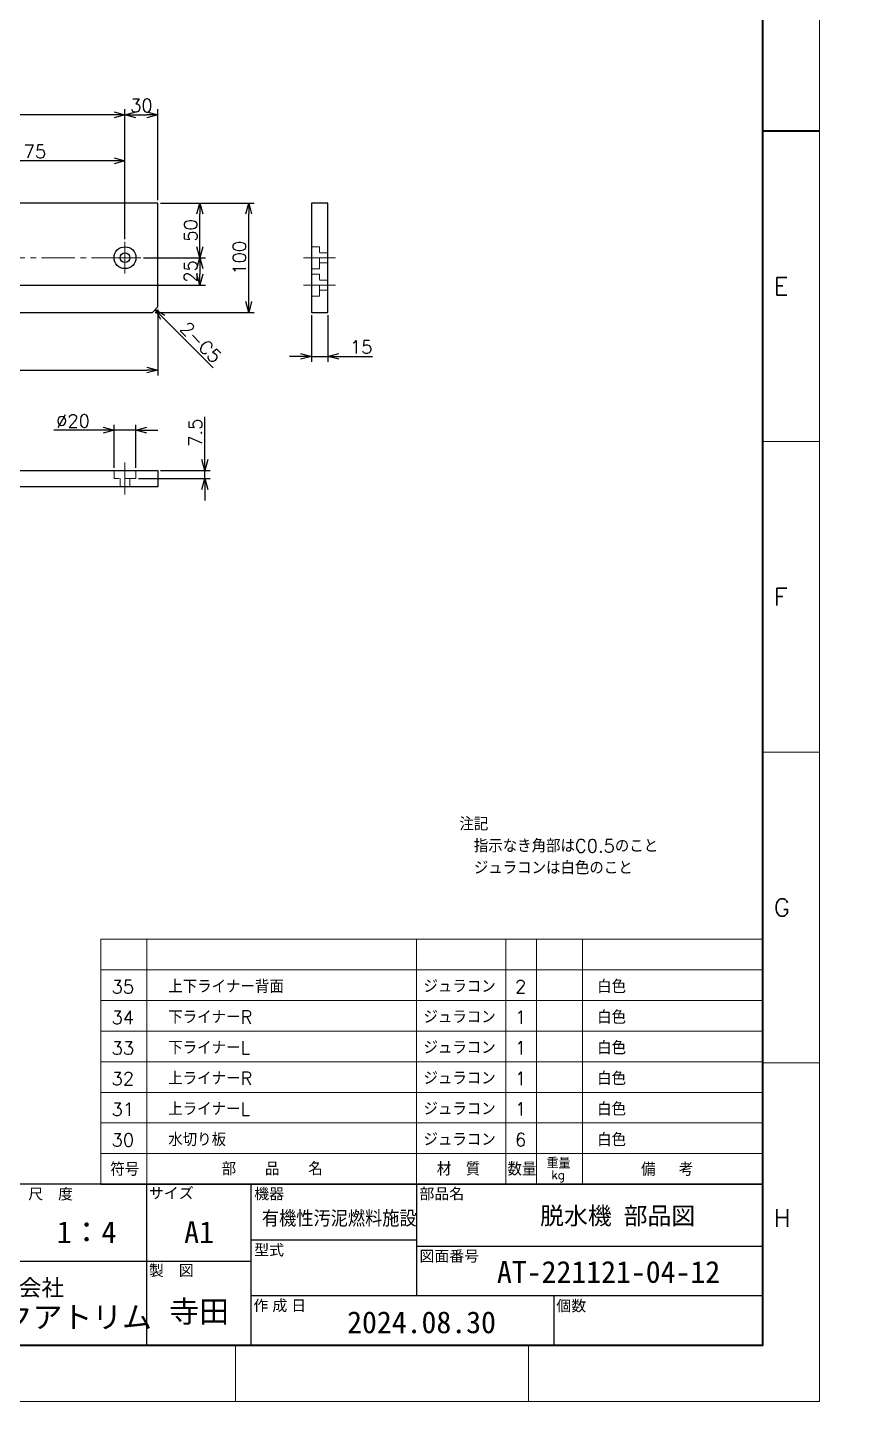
# Model space of a CAD drawing. Header units: millimetres. Extents: x 0 to 6647, y -19 to 2332.
# Drawn here: x 2589 to 3336, y 0 to 1256 of the extents above; entities that cross this region are included whole.
import ezdxf
from ezdxf import colors
from ezdxf.entities.mleader import LeaderData, LeaderLine
from ezdxf.enums import TextEntityAlignment as Align
from ezdxf.math import Vec2, Vec3

# ---------------------------------------------------------------- set-up
doc = ezdxf.new("R2010")
doc.units = ezdxf.units.MM
doc.header["$LTSCALE"] = 1.6
doc.header["$PDMODE"] = 99
doc.header["$PDSIZE"] = 1
doc.linetypes.add('CENTER2', pattern=[28.575, 19.05, -3.175, 3.175, -3.175])
doc.linetypes.add('HIDDEN', pattern=[9.525, 6.35, -3.175])
for name, color, linetype, lineweight in [('04_HIDDEN', 2, 'HIDDEN', 13), ('05_CENTER', 4, 'CENTER2', 13), ('07_TEXT', 3, 'Continuous', 13), ('08_DIM', 3, 'Continuous', 13), ('90_FRAME', 5, 'Continuous', 35)]:
    doc.layers.add(name, color=color, linetype=linetype, lineweight=lineweight)
doc.layers.add('91_BLANK', color=5, linetype='Continuous', lineweight=0, plot=False)
doc.styles.add('KSS_TXT', font='txt.shx', dxfattribs={"bigfont": 'extfont2.shx'})
doc.styles.add('MS_G', font='MS Gothic.ttf')
doc.styles.get("Standard").update_dxf_attribs({"font": 'txt.shx', "bigfont": 'extfont2.shx'})
doc.styles.add('表題用', font='MS PGothic.ttf')
doc.dimstyles.new('KSS_DIM', dxfattribs={"dimscale": 4, "dimtxt": 3, "dimasz": 2.5, "dimexe": 1.25, "dimexo": 0.625, "dimtad": 1, "dimdsep": 46, "dimtxsty": 'KSS_TXT', "dimblk": 'OPEN30', "dimcen": 0, "dimazin": 2, "dimtfac": 0.75, "dimtmove": 0, "dimatfit": 3, "dimldrblk": 'OPEN30', "dimfxl": 1.25, "dimtolj": 1, "dimarcsym": 0})

# ---------------------------------------------------------------- blocks, each defined once
blk = doc.blocks.new('_Open30')
at = {"color": 0, "linetype": 'ByBlock', "lineweight": -2}
for p, q in [((-1, 0.27), (0, 0)), ((0, 0), (-1, -0.27)), ((0, 0), (-1, 0))]:
    blk.add_line(p, q, dxfattribs=at)
blk = doc.blocks.new('*D56')
at = {"layer": '08_DIM', "color": 0, "lineweight": -2, "transparency": 16777216}
for p, q in [((2710.5, 1095.9), (2751.5, 1095.9)), ((2746.5, 1055.9), (2746.5, 1085.9)), ((2694.9, 1045.9), (2751.5, 1045.9))]:
    blk.add_line(p, q, dxfattribs=at)
at = {"layer": 'Defpoints', "color": 0, "transparency": 16777216}
for p in [(2708, 1095.9), (2746.5, 1095.9), (2692.4, 1045.9)]:
    blk.add_point(p, dxfattribs=at)
at = {"layer": '08_DIM', "color": 0, "lineweight": -2, "transparency": 16777216, "xscale": 10, "yscale": 10, "zscale": 10}
for p, rotation in [((2746.5, 1095.9), 90), ((2746.5, 1045.9), 270)]:
    blk.add_blockref('_Open30', p, dxfattribs=dict(at, rotation=rotation))
at = {"layer": '08_DIM', "color": 0, "transparency": 16777216, "insert": (2738, 1070.9), "char_height": 12, "attachment_point": 5, "rotation": 90, "style": 'KSS_TXT'}
blk.add_mtext('\\A1;50', dxfattribs=at)
blk = doc.blocks.new('*D57')
at = {"layer": '08_DIM', "color": 0, "lineweight": -2, "transparency": 16777216}
for p, q in [((2694.9, 1045.9), (2751.5, 1045.9)), ((2746.5, 1035.9), (2746.5, 1030.9)), ((2519.9, 1020.9), (2751.5, 1020.9))]:
    blk.add_line(p, q, dxfattribs=at)
at = {"layer": 'Defpoints', "color": 0, "transparency": 16777216}
for p in [(2692.4, 1045.9), (2517.4, 1020.9), (2746.5, 1020.9)]:
    blk.add_point(p, dxfattribs=at)
at = {"layer": '08_DIM', "color": 0, "lineweight": -2, "transparency": 16777216, "xscale": 10, "yscale": 10, "zscale": 10}
for p, rotation in [((2746.5, 1045.9), 90), ((2746.5, 1020.9), 270)]:
    blk.add_blockref('_Open30', p, dxfattribs=dict(at, rotation=rotation))
at = {"layer": '08_DIM', "color": 0, "transparency": 16777216, "insert": (2738, 1033.4), "char_height": 12, "attachment_point": 5, "rotation": 90, "style": 'KSS_TXT'}
blk.add_mtext('\\A1;25', dxfattribs=at)
blk = doc.blocks.new('*D58')
at = {"layer": '08_DIM', "color": 0, "lineweight": -2, "transparency": 16777216}
for p, q in [((2710.5, 1095.9), (2796.1, 1095.9)), ((2791.1, 1005.9), (2791.1, 1085.9)), ((2705.5, 995.9), (2796.1, 995.9))]:
    blk.add_line(p, q, dxfattribs=at)
at = {"layer": 'Defpoints', "color": 0, "transparency": 16777216}
for p in [(2708, 1095.9), (2791.1, 1095.9), (2703, 995.9)]:
    blk.add_point(p, dxfattribs=at)
at = {"layer": '08_DIM', "color": 0, "lineweight": -2, "transparency": 16777216, "xscale": 10, "yscale": 10, "zscale": 10}
for p, rotation in [((2791.1, 1095.9), 90), ((2791.1, 995.9), 270)]:
    blk.add_blockref('_Open30', p, dxfattribs=dict(at, rotation=rotation))
at = {"layer": '08_DIM', "color": 0, "transparency": 16777216, "insert": (2782.6, 1045.9), "char_height": 12, "attachment_point": 5, "rotation": 90, "style": 'KSS_TXT'}
blk.add_mtext('\\A1;100', dxfattribs=at)
blk = doc.blocks.new('*D59')
at = {"layer": '08_DIM', "color": 0, "lineweight": -2, "transparency": 16777216}
for p, q in [((2848.4, 993.3), (2848.4, 950.7)), ((2863.4, 993.3), (2863.4, 950.7)), ((2838.4, 955.7), (2828.4, 955.7)), ((2848.4, 955.7), (2863.4, 955.7)), ((2873.4, 955.7), (2904.4, 955.7))]:
    blk.add_line(p, q, dxfattribs=at)
at = {"layer": 'Defpoints', "color": 0, "transparency": 16777216}
for p in [(2848.4, 995.8), (2863.4, 995.8), (2863.4, 955.7)]:
    blk.add_point(p, dxfattribs=at)
at = {"layer": '08_DIM', "color": 0, "lineweight": -2, "transparency": 16777216, "xscale": 10, "yscale": 10, "zscale": 10}
blk.add_blockref('_Open30', (2848.4, 955.7), dxfattribs=at)
at = {"layer": '08_DIM', "color": 0, "lineweight": -2, "transparency": 16777216, "xscale": 10, "yscale": 10, "zscale": 10, "rotation": 180}
blk.add_blockref('_Open30', (2863.4, 955.7), dxfattribs=at)
at = {"layer": '08_DIM', "color": 0, "transparency": 16777216, "insert": (2893.9, 964.2), "char_height": 12, "attachment_point": 5, "style": 'KSS_TXT'}
blk.add_mtext('\\A1;15', dxfattribs=at)
blk = doc.blocks.new('*D60')
at = {"layer": '08_DIM', "color": 0, "lineweight": -2, "transparency": 16777216}
for p, q in [((2503, 1037.8), (2503, 1139.5)), ((2668, 1134.5), (2513, 1134.5)), ((2678, 1062.8), (2678, 1139.5))]:
    blk.add_line(p, q, dxfattribs=at)
at = {"layer": 'Defpoints', "color": 0, "transparency": 16777216}
for p in [(2503, 1134.5), (2678, 1060.3), (2503, 1035.3)]:
    blk.add_point(p, dxfattribs=at)
at = {"layer": '08_DIM', "color": 0, "lineweight": -2, "transparency": 16777216, "xscale": 10, "yscale": 10, "zscale": 10, "rotation": 180}
blk.add_blockref('_Open30', (2503, 1134.5), dxfattribs=at)
at = {"layer": '08_DIM', "color": 0, "lineweight": -2, "transparency": 16777216, "xscale": 10, "yscale": 10, "zscale": 10}
blk.add_blockref('_Open30', (2678, 1134.5), dxfattribs=at)
at = {"layer": '08_DIM', "color": 0, "transparency": 16777216, "insert": (2590.5, 1143), "char_height": 12, "attachment_point": 5, "style": 'KSS_TXT'}
blk.add_mtext('\\A1;175', dxfattribs=at)
blk = doc.blocks.new('*D62')
at = {"layer": '08_DIM', "color": 0, "lineweight": -2, "transparency": 16777216}
for p, q in [((2678, 1062.8), (2678, 1181.6)), ((2708, 1098.4), (2708, 1181.6)), ((2688, 1176.6), (2698, 1176.6))]:
    blk.add_line(p, q, dxfattribs=at)
at = {"layer": 'Defpoints', "color": 0, "transparency": 16777216}
for p in [(2708, 1176.6), (2708, 1095.9), (2678, 1060.3)]:
    blk.add_point(p, dxfattribs=at)
at = {"layer": '08_DIM', "color": 0, "lineweight": -2, "transparency": 16777216, "xscale": 10, "yscale": 10, "zscale": 10, "rotation": 180}
blk.add_blockref('_Open30', (2678, 1176.6), dxfattribs=at)
at = {"layer": '08_DIM', "color": 0, "lineweight": -2, "transparency": 16777216, "xscale": 10, "yscale": 10, "zscale": 10}
blk.add_blockref('_Open30', (2708, 1176.6), dxfattribs=at)
at = {"layer": '08_DIM', "color": 0, "transparency": 16777216, "insert": (2693, 1185.1), "char_height": 12, "attachment_point": 5, "style": 'KSS_TXT'}
blk.add_mtext('\\A1;30', dxfattribs=at)
blk = doc.blocks.new('*D63')
at = {"layer": '08_DIM', "color": 0, "lineweight": -2, "transparency": 16777216}
for p, q in [((2153, 1062.8), (2153, 1181.6)), ((2678, 1062.8), (2678, 1181.6)), ((2668, 1176.6), (2163, 1176.6))]:
    blk.add_line(p, q, dxfattribs=at)
at = {"layer": 'Defpoints', "color": 0, "transparency": 16777216}
for p in [(2153, 1176.6), (2153, 1060.3), (2678, 1060.3)]:
    blk.add_point(p, dxfattribs=at)
at = {"layer": '08_DIM', "color": 0, "lineweight": -2, "transparency": 16777216, "xscale": 10, "yscale": 10, "zscale": 10, "rotation": 180}
blk.add_blockref('_Open30', (2153, 1176.6), dxfattribs=at)
at = {"layer": '08_DIM', "color": 0, "lineweight": -2, "transparency": 16777216, "xscale": 10, "yscale": 10, "zscale": 10}
blk.add_blockref('_Open30', (2678, 1176.6), dxfattribs=at)
at = {"layer": '08_DIM', "color": 0, "transparency": 16777216, "insert": (2415.5, 1185.1), "char_height": 12, "attachment_point": 5, "style": 'KSS_TXT'}
blk.add_mtext('\\A1;525', dxfattribs=at)
blk = doc.blocks.new('*D52')
at = {"layer": '08_DIM', "color": 0, "lineweight": -2, "transparency": 16777216}
for p, q in [((2668, 853.9), (2668, 893.1)), ((2688, 853.9), (2688, 893.1)), ((2658, 888.1), (2613, 888.1)), ((2688, 888.1), (2668, 888.1)), ((2698, 888.1), (2708, 888.1))]:
    blk.add_line(p, q, dxfattribs=at)
at = {"layer": 'Defpoints', "color": 0, "transparency": 16777216}
for p in [(2668, 888.1), (2668, 851.4), (2688, 851.4)]:
    blk.add_point(p, dxfattribs=at)
at = {"layer": '08_DIM', "color": 0, "lineweight": -2, "transparency": 16777216, "xscale": 10, "yscale": 10, "zscale": 10}
blk.add_blockref('_Open30', (2668, 888.1), dxfattribs=at)
at = {"layer": '08_DIM', "color": 0, "lineweight": -2, "transparency": 16777216, "xscale": 10, "yscale": 10, "zscale": 10, "rotation": 180}
blk.add_blockref('_Open30', (2688, 888.1), dxfattribs=at)
at = {"layer": '08_DIM', "color": 0, "transparency": 16777216, "insert": (2630.5, 896.6), "char_height": 12, "attachment_point": 5, "style": 'KSS_TXT'}
blk.add_mtext('\\A1;%%C20', dxfattribs=at)
blk = doc.blocks.new('*D53')
at = {"layer": '08_DIM', "color": 0, "lineweight": -2, "transparency": 16777216}
for p, q in [((2750.9, 861.4), (2750.9, 900.4)), ((2690.5, 843.9), (2755.9, 843.9)), ((2710.5, 851.4), (2755.9, 851.4)), ((2750.9, 843.9), (2750.9, 851.4)), ((2750.9, 833.9), (2750.9, 823.9))]:
    blk.add_line(p, q, dxfattribs=at)
at = {"layer": 'Defpoints', "color": 0, "transparency": 16777216}
for p in [(2688, 843.9), (2708, 851.4), (2750.9, 851.4)]:
    blk.add_point(p, dxfattribs=at)
at = {"layer": '08_DIM', "color": 0, "lineweight": -2, "transparency": 16777216, "xscale": 10, "yscale": 10, "zscale": 10}
for p, rotation in [((2750.9, 851.4), 270), ((2750.9, 843.9), 90)]:
    blk.add_blockref('_Open30', p, dxfattribs=dict(at, rotation=rotation))
at = {"layer": '08_DIM', "color": 0, "transparency": 16777216, "insert": (2742.4, 885.9), "char_height": 12, "attachment_point": 5, "rotation": 90, "style": 'KSS_TXT'}
blk.add_mtext('\\A1;7.5', dxfattribs=at)
blk = doc.blocks.new('*D54')
at = {"layer": '08_DIM', "color": 0, "lineweight": -2, "transparency": 16777216}
for p, q in [((2008, 998.4), (2008, 938.2)), ((2708, 998.4), (2708, 938.2)), ((2018, 943.2), (2698, 943.2))]:
    blk.add_line(p, q, dxfattribs=at)
at = {"layer": 'Defpoints', "color": 0, "transparency": 16777216}
for p in [(2008, 1000.9), (2708, 1000.9), (2708, 943.2)]:
    blk.add_point(p, dxfattribs=at)
at = {"layer": '08_DIM', "color": 0, "lineweight": -2, "transparency": 16777216, "xscale": 10, "yscale": 10, "zscale": 10, "rotation": 180}
blk.add_blockref('_Open30', (2008, 943.2), dxfattribs=at)
at = {"layer": '08_DIM', "color": 0, "lineweight": -2, "transparency": 16777216, "xscale": 10, "yscale": 10, "zscale": 10}
blk.add_blockref('_Open30', (2708, 943.2), dxfattribs=at)
at = {"layer": '08_DIM', "color": 0, "transparency": 16777216, "insert": (2358, 951.7), "char_height": 12, "attachment_point": 5, "style": 'KSS_TXT'}
blk.add_mtext('\\A1;700', dxfattribs=at)
blk = doc.blocks.new('*D79')
at = {"layer": '08_DIM', "color": 0, "lineweight": -2, "transparency": 16777216}
blk.add_line((2712.6, 991.3), (2758.7, 945.2), dxfattribs=at)
at = {"layer": 'Defpoints', "color": 0, "transparency": 16777216}
for p in [(2705.5, 998.4), (2765.6, 938.3), (2765.6, 938.3)]:
    blk.add_point(p, dxfattribs=at)
at = {"layer": '08_DIM', "color": 0, "lineweight": -2, "transparency": 16777216, "xscale": 10, "yscale": 10, "zscale": 10, "rotation": 135}
blk.add_blockref('_Open30', (2705.5, 998.4), dxfattribs=at)
at = {"layer": '08_DIM', "color": 0, "transparency": 16777216, "insert": (2747.4, 968.5), "char_height": 12, "attachment_point": 5, "rotation": 315, "style": 'KSS_TXT'}
blk.add_mtext('\\A1;2-C5', dxfattribs=at)
blk = doc.blocks.new('AM_BALLOON1')
at = {"transparency": 16777216}
blk.add_circle((0, 0), 5, dxfattribs=at)
blk.add_attdef('B_NUMBER', text='', height=3, dxfattribs=at).set_placement((0, 0), align=Align.MIDDLE_CENTER)
blk = doc.blocks.new('_OPEN')
at = {"color": 0, "linetype": 'ByBlock'}
for p, q in [((-1, 0.17), (0, 0)), ((0, 0), (-1, -0.17)), ((0, 0), (-1, 0))]:
    blk.add_line(p, q, dxfattribs=at)

msp = doc.modelspace()

# ---------------------------------------------------------------- linework, layer by layer
at = {"color": 0}
for points in [[(2708.004, 1095.89), (2008.004, 1095.89), (2008.004, 1000.89), (2013.004, 995.89), (2703.004, 995.89), (2708.004, 1000.89)], [(2863.43, 995.757), (2863.43, 1095.757), (2848.43, 1095.757), (2848.43, 995.757)], [(2708.004, 836.415), (2008.004, 836.415), (2008.004, 851.415), (2708.004, 851.415)]]:
    msp.add_lwpolyline(points, close=True, dxfattribs=at)
for radius in [10, 4.5]:
    msp.add_circle((2678.004, 1045.89), radius, dxfattribs=at)
at = {"layer": '04_HIDDEN'}
for p, q in [((2855.93, 1055.757), (2848.43, 1055.757)), ((2855.93, 1035.757), (2855.93, 1055.757)), ((2855.93, 1050.257), (2863.43, 1050.257)), ((2848.43, 1035.757), (2855.93, 1035.757)), ((2855.93, 1030.757), (2848.43, 1030.757)), ((2855.93, 1041.257), (2863.43, 1041.257)), ((2855.93, 1010.757), (2855.93, 1030.757)), ((2855.93, 1025.257), (2863.43, 1025.257)), ((2848.43, 1010.757), (2855.93, 1010.757)), ((2855.93, 1016.257), (2863.43, 1016.257)), ((2668.004, 843.915), (2668.004, 851.415)), ((2688.004, 843.915), (2668.004, 843.915)), ((2673.504, 843.915), (2673.504, 836.415)), ((2682.504, 843.915), (2682.504, 836.415)), ((2688.004, 851.415), (2688.004, 843.915))]:
    msp.add_line(p, q, dxfattribs=at)
at = {"layer": '05_CENTER'}
for p, q in [((2678.004, 1031.451), (2678.004, 1060.329)), ((2678.004, 1045.89), (2058.004, 1045.89)), ((2663.565, 1045.89), (2692.442, 1045.89)), ((2841.109, 1045.757), (2870.415, 1045.757)), ((2841.109, 1020.757), (2870.415, 1020.757)), ((2678.004, 858.737), (2678.004, 829.43))]:
    msp.add_line(p, q, dxfattribs=at)
at = {"layer": '90_FRAME'}
msp.add_line((3312.803, 1161.724), (3260.956, 1161.724), dxfattribs=at)
at = {"layer": '90_FRAME', "color": 4, "lineweight": 13}
for p, q in [((3312.803, 877.735), (3260.956, 877.735)), ((3312.803, 593.746), (3260.956, 593.746)), ((2656.07, 422.702), (2656.07, 198.702)), ((2656.07, 422.702), (3260.956, 422.702)), ((2698.07, 422.702), (2698.07, 198.702)), ((2944.432, 422.702), (2944.432, 198.702)), ((3026.208, 422.702), (3026.208, 198.702)), ((3054.208, 422.702), (3054.208, 198.702)), ((3096.208, 422.702), (3096.208, 198.702)), ((2656.07, 394.702), (3260.956, 394.702)), ((2656.07, 366.702), (3260.956, 366.702)), ((2656.07, 338.702), (3260.956, 338.702)), ((2656.07, 310.702), (3260.956, 310.702)), ((3312.803, 309.757), (3260.956, 309.757)), ((2656.07, 282.702), (3260.956, 282.702)), ((2656.07, 254.702), (3260.956, 254.702)), ((2656.07, 226.702), (3260.956, 226.702)), ((2779.104, 0), (2779.104, 51.616)), ((3046.838, 0), (3046.838, 51.616))]:
    msp.add_line(p, q, dxfattribs=at)
at = {"layer": '90_FRAME', "color": 7, "lineweight": 25}
msp.add_line((2656.07, 198.702), (3260.956, 198.702), dxfattribs=at)
at = {"layer": '90_FRAME', "color": 0, "lineweight": 25}
for p, q in [((2698.07, 51.616), (2698.07, 198.702)), ((2793.384, 51.616), (2793.384, 198.702)), ((2944.432, 198.702), (2944.432, 96.873)), ((2793.384, 147.787), (2944.432, 147.787)), ((2944.432, 142.13), (3260.956, 142.13)), ((2793.384, 127.987), (2468.956, 127.987)), ((2793.384, 96.873), (3260.956, 96.873)), ((3069.927, 96.873), (3069.927, 51.616))]:
    msp.add_line(p, q, dxfattribs=at)
at = {"layer": '90_FRAME'}
msp.add_lwpolyline([(155.384, 51.616), (3260.956, 51.616), (3260.956, 2271.831), (155.384, 2271.831)], close=True, dxfattribs=at)
at = {"layer": '90_FRAME', "color": 0, "lineweight": 25}
msp.add_lwpolyline([(2468.956, 51.616), (3260.956, 51.616), (3260.956, 198.702), (2468.956, 198.702)], close=True, dxfattribs=at)
at = {"layer": '91_BLANK'}
msp.add_lwpolyline([(0, 0), (3312.803, 0), (3312.803, 2331.679), (0, 2331.679)], close=True, dxfattribs=at)

# ---------------------------------------------------------------- texts
at = {"layer": '07_TEXT', "ltscale": 2, "insert": (2983.692, 534.056), "char_height": 12, "attachment_point": 1}
msp.add_mtext_dynamic_manual_height_columns('注記\\P\u3000指示なき角部はC0.5のこと\\P\u3000ジュラコンは白色のこと', width=225.99397, gutter_width=15, heights=[0], dxfattribs=at)
at = {"layer": '90_FRAME', "color": 0, "lineweight": 13, "style": 'KSS_TXT'}
for s, p in [('E', (3271.263, 1019.729)), ('F', (3271.263, 735.74)), ('G', (3271.263, 451.752)), ('H', (3271.263, 167.763))]:
    msp.add_text(s, height=16, dxfattribs=at).set_placement(p, align=Align.MIDDLE_LEFT)
at = {"layer": '90_FRAME', "color": 3, "lineweight": 13}
for s, p in [('35', (2676.04, 379.191)), ('2', (3039.665, 379.392)), ('白色', (3122.81, 379.392)), ('34', (2676.04, 351.191)), ('1', (3039.665, 351.392)), ('白色', (3122.81, 351.392)), ('33', (2676.04, 323.191)), ('1', (3039.665, 323.392)), ('白色', (3122.81, 323.392)), ('白色', (3122.81, 295.392)), ('32', (2676.04, 295.191)), ('1', (3039.665, 295.392)), ('31', (2676.04, 267.191)), ('1', (3039.665, 267.392)), ('白色', (3122.81, 267.392)), ('30', (2676.04, 239.191)), ('6', (3039.665, 239.392)), ('白色', (3122.81, 239.392))]:
    msp.add_text(s, height=12, dxfattribs=at).set_placement(p, align=Align.MIDDLE_CENTER)
for s, height, p in [('上下ライナー背面', 12, (2717.578, 373.5)), ('ジュラコン', 12, (2950.877, 373.659)), ('下ライナーR', 12, (2717.578, 345.5)), ('ジュラコン', 12, (2950.877, 345.659)), ('下ライナーL', 12, (2717.578, 317.5)), ('ジュラコン', 12, (2950.877, 317.659)), ('上ライナーR', 12, (2717.578, 289.5)), ('ジュラコン', 12, (2950.877, 289.659)), ('上ライナーL', 12, (2717.578, 261.5)), ('ジュラコン', 12, (2950.877, 261.659)), ('水切り板', 12, (2717.578, 233.5)), ('ジュラコン', 12, (2950.877, 233.659)), ('符号', 12, (2664.622, 206.328)), ('部\u3000\u3000品\u3000\u3000名', 12, (2766.351, 206.763)), ('材\u3000質', 12, (2963.106, 206.619)), ('数量', 12, (3027.679, 206.529)), ('重量', 10, (3063.355, 213.073)), ('備  考', 12, (3149.73, 206.328)), ('kg', 8, (3067.775, 203.288))]:
    msp.add_text(s, height=height, dxfattribs=at).set_placement(p)
at = {"layer": '90_FRAME', "color": 0, "style": '表題用'}
for s, p in [('尺\u3000度', (2589.55, 189.845)), ('サイズ', (2699.864, 190.591)), ('機器', (2796.103, 190.01)), ('部品名', (2947.15, 190.01)), ('型式', (2796.103, 138.596)), ('図面番号', (2947.15, 132.939)), ('製\u3000図', (2699.864, 119.876)), ('作 成 日', (2795.412, 87.801)), ('個数', (3072.302, 87.525))]:
    msp.add_text(s, height=10, dxfattribs=at).set_placement(p, align=Align.MIDDLE_LEFT)
at = {"layer": '90_FRAME', "color": 0, "style": 'MS_G', "width": 0.9}
msp.add_text('有機性汚泥燃料施設', height=12.8, dxfattribs=at).set_placement((2803.147, 161.284))
at = {"layer": '90_FRAME', "color": 0, "style": 'MS_G'}
for s, height, p in [('脱水機 部品図', 16, (3057.459, 161.858)), ('AT-221121-04-12', 20, (3018.011, 108.514)), ('2024.08.30', 20, (2881.056, 62.479))]:
    msp.add_text(s, height=height, dxfattribs=at).set_placement(p)
msp.add_text('A1', height=20, dxfattribs=at).set_placement((2745.727, 154.859), align=Align.MIDDLE)
at = {"layer": '90_FRAME', "color": 4, "style": 'MS_G'}
msp.add_text('株式会社', height=15.1215, dxfattribs=at).set_placement((2581.023, 104.113), align=Align.MIDDLE_CENTER)
msp.add_text('アクアトリム', height=20, dxfattribs=at).set_placement((2538.937, 67.181))
at = {"layer": '90_FRAME', "color": 0, "style": 'MS_G'}
for tag, p in [('1：4', (2642.913, 154.859)), ('寺田', (2745.727, 82.73))]:
    msp.add_attdef(tag, text='', height=20, dxfattribs=at).set_placement(p, align=Align.MIDDLE)

# ---------------------------------------------------------------- dimensions: what is measured, and where the dimension line sits
at = {"layer": '08_DIM'}
for base, p1, p2, angle, picture, middle in [((2153.004, 1176.569), (2678.004, 1060.329), (2153.004, 1060.329), 180, '*D63', (2415.504, 1185.069)), ((2708.004, 1176.569), (2678.004, 1060.329), (2708.004, 1095.89), 180, '*D62', (2693.004, 1185.069)), ((2503.004, 1134.469), (2678.004, 1060.329), (2503.004, 1035.329), 180, '*D60', (2590.504, 1142.969)), ((2746.537, 1095.89), (2692.442, 1045.89), (2708.004, 1095.89), 90, '*D56', (2738.037, 1070.89)), ((2791.074, 1095.89), (2703.004, 995.89), (2708.004, 1095.89), 90, '*D58', (2782.574, 1045.89)), ((2746.537, 1020.89), (2692.442, 1045.89), (2517.442, 1020.89), 90, '*D57', (2738.037, 1033.39)), ((2708.004, 943.17), (2008.004, 1000.89), (2708.004, 1000.89), 180, '*D54', (2358.004, 951.67)), ((2863.43, 955.736), (2848.43, 995.757), (2863.43, 995.757), 180, '*D59', (2893.93, 964.236)), ((2750.938, 851.415), (2688.004, 843.915), (2708.004, 851.415), 270, '*D53', (2742.438, 885.915))]:
    dim = msp.add_linear_dim(base=base, p1=p1, p2=p2, angle=angle, dimstyle='KSS_DIM', override={"dimarcsym": 1}, dxfattribs=at)
    dim.commit()
    dim.dimension.update_dxf_attribs({"geometry": picture, "text_midpoint": middle})
dim = msp.add_linear_dim(base=(2765.593, 938.301), p1=(2705.504, 998.39), p2=(2765.593, 938.301), angle=315, text='2-C5', dimstyle='KSS_DIM', override={"dimse1": 1, "dimse2": 1, "dimsd2": 1, "dimarcsym": 1}, dxfattribs=at)
dim.commit()
dim.dimension.update_dxf_attribs({"geometry": '*D79', "text_midpoint": (2741.386, 962.508), "dimtype": 161})
dim = msp.add_linear_dim(base=(2668.004, 888.063), p1=(2688.004, 851.415), p2=(2668.004, 851.415), angle=180, text='%%C<>', dimstyle='KSS_DIM', override={"dimarcsym": 1}, dxfattribs=at)
dim.commit()
dim.dimension.update_dxf_attribs({"geometry": '*D52', "text_midpoint": (2630.504, 896.563)})

# ---------------------------------------------------------------- leaders
ml = msp.add_multileader_block('Standard', dxfattribs=at)
ml.set_content('AM_BALLOON1', color=256, scale=5)
ml.set_attribute('B_NUMBER', '30', width=0)
ml.set_leader_properties(color=256, linetype='ByLayer', lineweight=-1)
ml.set_arrow_properties(name='OPEN')
ml.build(insert=Vec2(0, 0))
ml.multileader.update_dxf_attribs({"leader_type": 0, "has_dogleg": 0, "text_right_attachment_type": 6, "dogleg_length": 0, "arrow_head_size": 10, "scale": 2.5, "block_connection_type": 1})
ctx = ml.context
ctx.base_point, ctx.scale, ctx.char_height, ctx.arrow_head_size, ctx.landing_gap_size, ctx.plane_origin = Vec3(4196.306, 2090.668), 2.5, 20, 10, 10, Vec3(4196.306, 2090.668)
ctx.right_attachment, ctx.attachment_type = 6, 1
notes = []
notes.append((ctx, [(0, (0, 0, 0), (0, 0), (1, 0), 1, [])]))
ctx.block.insert = Vec3(4196.306, 2090.668)
ml = msp.add_multileader_block('Standard', dxfattribs=at)
ml.set_content('AM_BALLOON1', color=256, scale=5)
ml.set_attribute('B_NUMBER', '31', width=0)
ml.set_leader_properties(color=256, linetype='ByLayer', lineweight=-1)
ml.set_arrow_properties(name='OPEN')
ml.build(insert=Vec2(0, 0))
ml.multileader.update_dxf_attribs({"leader_type": 0, "has_dogleg": 0, "text_right_attachment_type": 6, "dogleg_length": 0, "arrow_head_size": 10, "scale": 2.5, "block_connection_type": 1})
ctx = ml.context
ctx.base_point, ctx.scale, ctx.char_height, ctx.arrow_head_size, ctx.landing_gap_size, ctx.plane_origin = Vec3(4196.306, 1677.87), 2.5, 20, 10, 10, Vec3(4196.306, 1677.87)
ctx.right_attachment, ctx.attachment_type = 6, 1
notes.append((ctx, [(0, (0, 0, 0), (0, 0), (1, 0), 1, [])]))
ctx.block.insert = Vec3(4196.306, 1677.87)
ml = msp.add_multileader_block('Standard', dxfattribs=at)
ml.set_content('AM_BALLOON1', color=256, scale=5)
ml.set_attribute('B_NUMBER', '32', width=0)
ml.set_leader_properties(color=256, linetype='ByLayer', lineweight=-1)
ml.set_arrow_properties(name='OPEN')
ml.build(insert=Vec2(0, 0))
ml.multileader.update_dxf_attribs({"leader_type": 0, "has_dogleg": 0, "text_right_attachment_type": 6, "dogleg_length": 0, "arrow_head_size": 10, "scale": 2.5, "block_connection_type": 1})
ctx = ml.context
ctx.base_point, ctx.scale, ctx.char_height, ctx.arrow_head_size, ctx.landing_gap_size, ctx.plane_origin = Vec3(5534.94, 1677.87), 2.5, 20, 10, 10, Vec3(5534.94, 1677.87)
ctx.right_attachment, ctx.attachment_type = 6, 1
notes.append((ctx, [(0, (0, 0, 0), (0, 0), (1, 0), 1, [])]))
ctx.block.insert = Vec3(5534.94, 1677.87)
ml = msp.add_multileader_block('Standard', dxfattribs=at)
ml.set_content('AM_BALLOON1', color=256, scale=5)
ml.set_attribute('B_NUMBER', '33', width=0)
ml.set_leader_properties(color=256, linetype='ByLayer', lineweight=-1)
ml.set_arrow_properties(name='OPEN')
ml.build(insert=Vec2(0, 0))
ml.multileader.update_dxf_attribs({"leader_type": 0, "has_dogleg": 0, "text_right_attachment_type": 6, "dogleg_length": 0, "arrow_head_size": 10, "scale": 2.5, "block_connection_type": 1})
ctx = ml.context
ctx.base_point, ctx.scale, ctx.char_height, ctx.arrow_head_size, ctx.landing_gap_size, ctx.plane_origin = Vec3(4196.306, 1208.107), 2.5, 20, 10, 10, Vec3(4196.306, 1208.107)
ctx.right_attachment, ctx.attachment_type = 6, 1
notes.append((ctx, [(0, (0, 0, 0), (0, 0), (1, 0), 1, [])]))
ctx.block.insert = Vec3(4196.306, 1208.107)
ml = msp.add_multileader_block('Standard', dxfattribs=at)
ml.set_content('AM_BALLOON1', color=256, scale=5)
ml.set_attribute('B_NUMBER', '34', width=0)
ml.set_leader_properties(color=256, linetype='ByLayer', lineweight=-1)
ml.set_arrow_properties(name='OPEN')
ml.build(insert=Vec2(0, 0))
ml.multileader.update_dxf_attribs({"leader_type": 0, "has_dogleg": 0, "text_right_attachment_type": 6, "dogleg_length": 0, "arrow_head_size": 10, "scale": 2.5, "block_connection_type": 1})
ctx = ml.context
ctx.base_point, ctx.scale, ctx.char_height, ctx.arrow_head_size, ctx.landing_gap_size, ctx.plane_origin = Vec3(5534.94, 1208.107), 2.5, 20, 10, 10, Vec3(5534.94, 1208.107)
ctx.right_attachment, ctx.attachment_type = 6, 1
notes.append((ctx, [(0, (0, 0, 0), (0, 0), (1, 0), 1, [])]))
ctx.block.insert = Vec3(5534.94, 1208.107)
ml = msp.add_multileader_block('Standard', dxfattribs=at)
ml.set_content('AM_BALLOON1', color=256, scale=5)
ml.set_attribute('B_NUMBER', '35', width=0)
ml.set_leader_properties(color=256, linetype='ByLayer', lineweight=-1)
ml.set_arrow_properties(name='OPEN')
ml.build(insert=Vec2(0, 0))
ml.multileader.update_dxf_attribs({"leader_type": 0, "has_dogleg": 0, "text_right_attachment_type": 6, "dogleg_length": 0, "arrow_head_size": 10, "scale": 2.5, "block_connection_type": 1})
ctx = ml.context
ctx.base_point, ctx.scale, ctx.char_height, ctx.arrow_head_size, ctx.landing_gap_size, ctx.plane_origin = Vec3(4196.306, 590.212), 2.5, 20, 10, 10, Vec3(4196.306, 590.212)
ctx.right_attachment, ctx.attachment_type = 6, 1
notes.append((ctx, [(0, (0, 0, 0), (0, 0), (1, 0), 1, [])]))
ctx.block.insert = Vec3(4196.306, 590.212)
for ctx, leaders in notes:
    for number, flags, end, landing, length, lines in leaders:
        leader = LeaderData()
        leader.index, (leader.has_last_leader_line, leader.has_dogleg_vector, leader.attachment_direction) = number, flags
        leader.last_leader_point, leader.dogleg_vector, leader.dogleg_length = Vec3(end), Vec3(landing), length
        for number, points, colour, breaks in lines:
            line = LeaderLine()
            line.index, line.vertices, line.color, line.breaks = number, Vec3.list(points), colors.encode_raw_color(colour), breaks
            leader.lines.append(line)
        ctx.leaders.append(leader)

doc.saveas('drawing.dxf')
